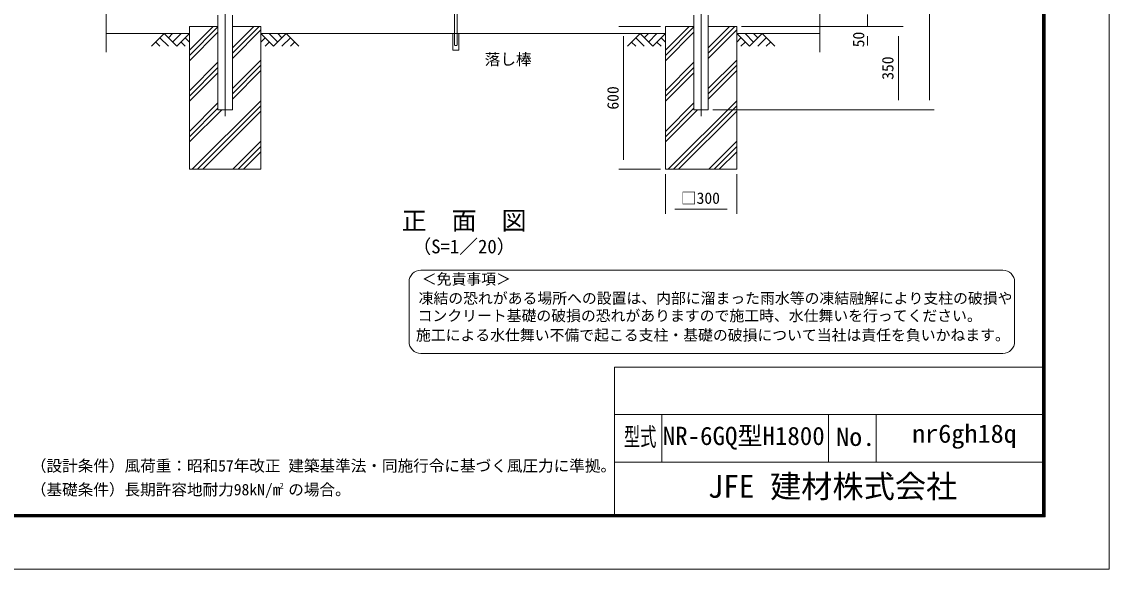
# Model space of a CAD drawing. Units: millimetres, scale not verified. Extents: x -4200 to 4200, y -2970 to 2970.
# Drawn here: x -371 to 4200, y -2970 to -669 of the extents above; entities that cross this region are included whole.
import ezdxf
from ezdxf.enums import TextEntityAlignment as Align

# ---------------------------------------------------------------- set-up
doc = ezdxf.new("R2010")
doc.units = ezdxf.units.MM
doc.header["$LTSCALE"] = 20
doc.linetypes.add('DASHED', pattern=[7.5, 6, -1.5])
doc.linetypes.add('USER1', pattern=[50.8, 31.75, -6.35, 6.35, -6.35])
for name, color, linetype, lineweight in [('0-0_D-TTL-TXT', 7, 'Continuous', 18), ('0-1_D-STR4', 7, 'Continuous', 9), ('0-2_D-BMK', 2, 'USER1', 13), ('0-3_D-STR1', 1, 'Continuous', 18), ('0-4_D-BGD', 7, 'Continuous', 9), ('0-5_D-DCR-HCH', 7, 'Continuous', 9), ('0-6_D-STR3', 3, 'Continuous', 13), ('0-8_D-STR-DIM', 7, 'Continuous', 9), ('0-9_D-STR-TXT', 7, 'Continuous', 9), ('0-B_D-TTL', 7, 'Continuous', 9)]:
    doc.layers.add(name, color=color, linetype=linetype, lineweight=lineweight)
doc.styles.add('ＭＳ ゴシック', font='')
doc.styles.get('ＭＳ ゴシック').set_extended_font_data('MS Gothic')

msp = doc.modelspace()

# ---------------------------------------------------------------- linework, layer by layer
at = {"layer": '0-0_D-TTL-TXT', "color": 2}
for p, q in [((3752.43, -1712.7), (1306.88, -1712.7)), ((1256.88, -1762.7), (1256.88, -2012.7)), ((3802.43, -2012.7), (3802.43, -1762.7)), ((1306.88, -2062.7), (3752.43, -2062.7))]:
    msp.add_line(p, q, dxfattribs=at)
for centre, start, end in [((1306.88, -1762.7), 90, 180), ((3752.43, -1762.7), 0, 90), ((1306.88, -2012.7), 180, 270), ((3752.43, -2012.7), 270, 0)]:
    msp.add_arc(centre, 50, start, end, dxfattribs=at)
at = {"layer": '0-1_D-STR4'}
for p, q in [((334.22, -688.63), (334.22, -1288.63)), ((334.22, -688.63), (453.97, -688.63)), ((514.47, -688.63), (634.22, -688.63)), ((634.22, -688.63), (634.22, -1288.63)), ((2334.22, -688.63), (2334.22, -1288.63)), ((2453.97, -688.63), (2334.22, -688.63)), ((2634.22, -688.63), (2514.47, -688.63)), ((2634.22, -688.63), (2634.22, -1288.63)), ((334.22, -1288.63), (634.22, -1288.63)), ((2634.22, -1288.63), (2334.22, -1288.63))]:
    msp.add_line(p, q, dxfattribs=at)
at = {"layer": '0-2_D-BMK'}
for p, q in [((484.22, 1601.52), (484.22, -1068.63)), ((2484.22, 1601.52), (2484.22, -1068.63))]:
    msp.add_line(p, q, dxfattribs=at)
at = {"layer": '0-3_D-STR1'}
for p, q in [((453.97, -641.63), (453.97, -1038.63)), ((514.47, -641.63), (514.47, -1038.63)), ((2453.97, -641.63), (2453.97, -1038.63)), ((2514.47, -641.63), (2514.47, -1038.63)), ((514.47, -1038.63), (453.97, -1038.63)), ((2453.97, -1038.63), (2514.47, -1038.63))]:
    msp.add_line(p, q, dxfattribs=at)
at = {"layer": '0-4_D-BGD'}
for p, q in [((-15.78, -718.63), (334.22, -718.63)), ((634.22, -718.63), (2334.22, -718.63)), ((2984.22, -718.63), (2634.22, -718.63))]:
    msp.add_line(p, q, dxfattribs=at)
at = {"layer": '0-5_D-DCR-HCH'}
for p, q in [((227.79, -718.63), (174.58, -771.84)), ((227.79, -718.63), (281, -771.84)), ((245.44, -736.46), (263.27, -718.63)), ((263.27, -754.11), (298.74, -718.63)), ((281, -771.84), (334.22, -718.63)), ((334.22, -788.23), (433.82, -688.63)), ((334.22, -810.33), (453.97, -690.58)), ((334.22, -832.43), (453.97, -712.68)), ((514.47, -800.79), (626.62, -688.63)), ((514.47, -778.69), (604.52, -688.63)), ((514.47, -822.89), (634.22, -703.14)), ((687.43, -771.84), (634.22, -718.63)), ((705.16, -754.11), (669.69, -718.63)), ((740.64, -718.63), (687.43, -771.84)), ((722.9, -736.37), (705.16, -718.63)), ((740.64, -718.63), (793.85, -771.84)), ((2227.79, -718.63), (2174.58, -771.84)), ((2227.79, -718.63), (2281, -771.84)), ((2245.53, -736.37), (2263.27, -718.63)), ((2263.27, -754.11), (2298.74, -718.63)), ((2281, -771.84), (2334.22, -718.63)), ((2334.22, -788.23), (2433.82, -688.63)), ((2334.22, -810.33), (2453.97, -690.58)), ((2334.22, -832.43), (2453.97, -712.68)), ((2514.47, -800.79), (2626.62, -688.63)), ((2514.47, -778.69), (2604.52, -688.63)), ((2514.47, -822.89), (2634.22, -703.14)), ((2687.43, -771.84), (2634.22, -718.63)), ((2705.16, -754.11), (2669.69, -718.63)), ((2740.64, -718.63), (2687.43, -771.84)), ((2722.99, -736.46), (2705.16, -718.63)), ((2740.64, -718.63), (2793.85, -771.84)), ((192.32, -754.11), (210.14, -771.84)), ((210.05, -736.37), (245.69, -771.84)), ((298.74, -754.11), (316.56, -771.84)), ((316.48, -736.37), (334.22, -754.03)), ((651.95, -736.37), (634.22, -754.03)), ((669.69, -754.11), (651.87, -771.84)), ((758.38, -736.37), (722.74, -771.84)), ((776.11, -754.11), (758.3, -771.84)), ((2192.32, -754.11), (2210.14, -771.84)), ((2210.05, -736.37), (2245.69, -771.84)), ((2298.74, -754.11), (2316.56, -771.84)), ((2316.48, -736.37), (2334.22, -754.03)), ((2651.95, -736.37), (2634.22, -754.03)), ((2669.69, -754.11), (2651.87, -771.84)), ((2758.38, -736.37), (2722.74, -771.84)), ((2776.11, -754.11), (2758.3, -771.84)), ((334.22, -958.94), (453.97, -839.19)), ((334.22, -981.04), (453.97, -861.29)), ((514.47, -949.4), (634.22, -829.65)), ((514.47, -971.5), (634.22, -851.75)), ((2334.22, -958.94), (2453.97, -839.19)), ((2334.22, -981.04), (2453.97, -861.29)), ((2514.47, -949.4), (2634.22, -829.65)), ((2514.47, -971.5), (2634.22, -851.75)), ((334.22, -1003.14), (453.97, -883.39)), ((514.47, -993.59), (634.22, -873.84)), ((2334.22, -1003.14), (2453.97, -883.39)), ((2514.47, -993.59), (2634.22, -873.84)), ((345.94, -1288.63), (634.22, -1000.36)), ((2345.94, -1288.63), (2634.22, -1000.36)), ((334.22, -1129.65), (453.97, -1009.9)), ((334.22, -1151.75), (453.97, -1032)), ((334.22, -1173.84), (469.43, -1038.63)), ((368.04, -1288.63), (634.22, -1022.46)), ((390.14, -1288.63), (634.22, -1044.55)), ((2334.22, -1129.65), (2453.97, -1009.9)), ((2334.22, -1151.75), (2453.97, -1032)), ((2334.22, -1173.84), (2469.43, -1038.63)), ((2368.04, -1288.63), (2634.22, -1022.46)), ((2390.14, -1288.63), (2634.22, -1044.55)), ((516.65, -1288.63), (634.22, -1171.07)), ((2516.65, -1288.63), (2634.22, -1171.07)), ((538.75, -1288.63), (634.22, -1193.17)), ((560.85, -1288.63), (634.22, -1215.26)), ((2538.75, -1288.63), (2634.22, -1193.17)), ((2560.85, -1288.63), (2634.22, -1215.26))]:
    msp.add_line(p, q, dxfattribs=at)
at = {"layer": '0-6_D-STR3'}
for p, q in [((1447.57, -515.63), (1447.57, -718.63)), ((1459.57, -515.63), (1459.57, -718.63)), ((1466.07, -718.63), (1466.07, -788.63))]:
    msp.add_line(p, q, dxfattribs=at)
at = {"layer": '0-6_D-STR3', "linetype": 'DASHED'}
for p, q in [((1447.57, -764.15), (1447.57, -718.63)), ((1459.57, -764.13), (1459.57, -718.63)), ((1455.07, -768.63), (1452.07, -768.63))]:
    msp.add_line(p, q, dxfattribs=at)
at = {"layer": '0-6_D-STR3'}
msp.add_lwpolyline([(1441.07, -718.63), (1441.07, -788.63), (1466.07, -788.63)], dxfattribs=at)
at = {"layer": '0-6_D-STR3', "linetype": 'DASHED'}
for centre, start, end in [((1452.07, -764.13), 179.99999, 270.00049), ((1455.07, -764.13), 269.99951, 0.00001)]:
    msp.add_arc(centre, 4.5, start, end, dxfattribs=at)
at = {"layer": '0-8_D-STR-DIM'}
for p, q in [((3444.22, 1521.37), (3444.22, -998.63)), ((-15.78, 164.29), (-15.78, -795.94)), ((2984.22, 164.29), (2984.22, -795.94)), ((3184.22, -638.63), (3184.22, -688.63)), ((2314.22, -688.63), (2139, -688.63)), ((2159, -728.63), (2159, -1248.63)), ((2654.22, -688.63), (3204.22, -688.63)), ((2654.22, -688.63), (3334.22, -688.63)), ((2674.22, -688.63), (3334.22, -688.63)), ((3184.22, -728.63), (3184.22, -768.63)), ((3314.22, -728.63), (3314.22, -998.63)), ((2534.47, -1038.63), (3334.22, -1038.63)), ((2534.47, -1038.63), (3464.22, -1038.63)), ((2314.22, -1288.63), (2139, -1288.63)), ((2334.22, -1308.63), (2334.22, -1476.33)), ((2634.22, -1308.63), (2634.22, -1476.33)), ((2374.22, -1456.33), (2594.22, -1456.33))]:
    msp.add_line(p, q, dxfattribs=at)
at = {"layer": '0-B_D-TTL'}
for p, q in [((2120, -2120), (2120, -2740)), ((2120, -2120), (3920, -2120)), ((2120, -2320), (3920, -2320)), ((2320, -2320), (2320, -2520)), ((3020, -2320), (3020, -2520)), ((3220, -2320), (3220, -2520)), ((2120, -2520), (3920, -2520))]:
    msp.add_line(p, q, dxfattribs=at)
at = {"layer": '0-B_D-TTL', "color": 2, "lineweight": 18}
msp.add_lwpolyline([(-4200, 2970), (4200, 2970), (4200, -2970), (-4200, -2970)], close=True, dxfattribs=at)
at = {"layer": '0-B_D-TTL'}
for points in [[(-3930, 2750), (3930, 2750), (3930, -2750), (-3930, -2750)], [(-3927.5, 2747.5), (3927.5, 2747.5), (3927.5, -2747.5), (-3927.5, -2747.5)], [(-3925, 2745), (3925, 2745), (3925, -2745), (-3925, -2745)], [(-3922.5, 2742.5), (3922.5, 2742.5), (3922.5, -2742.5), (-3922.5, -2742.5)], [(-3920, 2740), (3920, 2740), (3920, -2740), (-3920, -2740)]]:
    msp.add_lwpolyline(points, close=True, dxfattribs=at)

# ---------------------------------------------------------------- texts
at = {"layer": '0-0_D-TTL-TXT', "style": 'ＭＳ ゴシック'}
for s, height, p in [('正\u3000面\u3000図', 76.98, (1225.9, -1566.31)), ('（S=1／20）', 57.77, (1271.38, -1659.5)), ('＜免責事項＞ \u3000\u3000', 45.75, (1310.58, -1786.88)), ('凍結の恐れがある場所への設置は、内部に溜まった雨水等の凍結融解により支柱の破損や', 45.75, (1297.06, -1867.37)), ('コンクリート基礎の破損の恐れがありますので施工時、水仕舞いを行ってください。', 45.75, (1292.95, -1940.8)), ('施工による水仕舞い不備で起こる支柱・基礎の破損について当社は責任を負いかねます。 ', 45.75, (1285.96, -2022.29)), ('NR-6GQ型H1800', 76.98, (2323.07, -2470.99)), ('（設計条件）風荷重：昭和57年改正 建築基準法・同施行令に基づく風圧力に準拠。', 48.09, (-332.45, -2573.6)), ('JFE 建材株式会社', 96.19, (2512.38, -2698.5)), ('（基礎条件）長期許容地耐力98kN/m の場合。', 48.09, (-332.45, -2673.6)), ('2', 24.05, (713.02, -2637.79))]:
    msp.add_text(s, height=height, dxfattribs=at).set_placement(p, align=Align.BOTTOM_LEFT)
for s, width, p in [('型式', 0.65, (2160.27, -2474.8)), ('No.', 1.05, (3052, -2474.8)), ('nr6gh18q', 1.05, (3371.33, -2461.47))]:
    msp.add_text(s, height=76.98, dxfattribs=dict(at, width=width)).set_placement(p, align=Align.BOTTOM_LEFT)
at = {"layer": '0-8_D-STR-DIM', "style": 'ＭＳ ゴシック'}
for s, p in [('50', (3184.75, -776.01)), ('350', (3307.47, -912.51)), ('600', (2152.25, -1037.88))]:
    msp.add_text(s, height=48.09, rotation=90, dxfattribs=at).set_placement(p, align=Align.BOTTOM_LEFT)
msp.add_text('□300', height=48.09, dxfattribs=at).set_placement((2400.07, -1448.57), align=Align.BOTTOM_LEFT)
at = {"layer": '0-9_D-STR-TXT', "style": 'ＭＳ ゴシック'}
msp.add_text('落し棒', height=48.09, dxfattribs=at).set_placement((1575.14, -864.73), align=Align.BOTTOM_LEFT)

doc.saveas('drawing.dxf')
